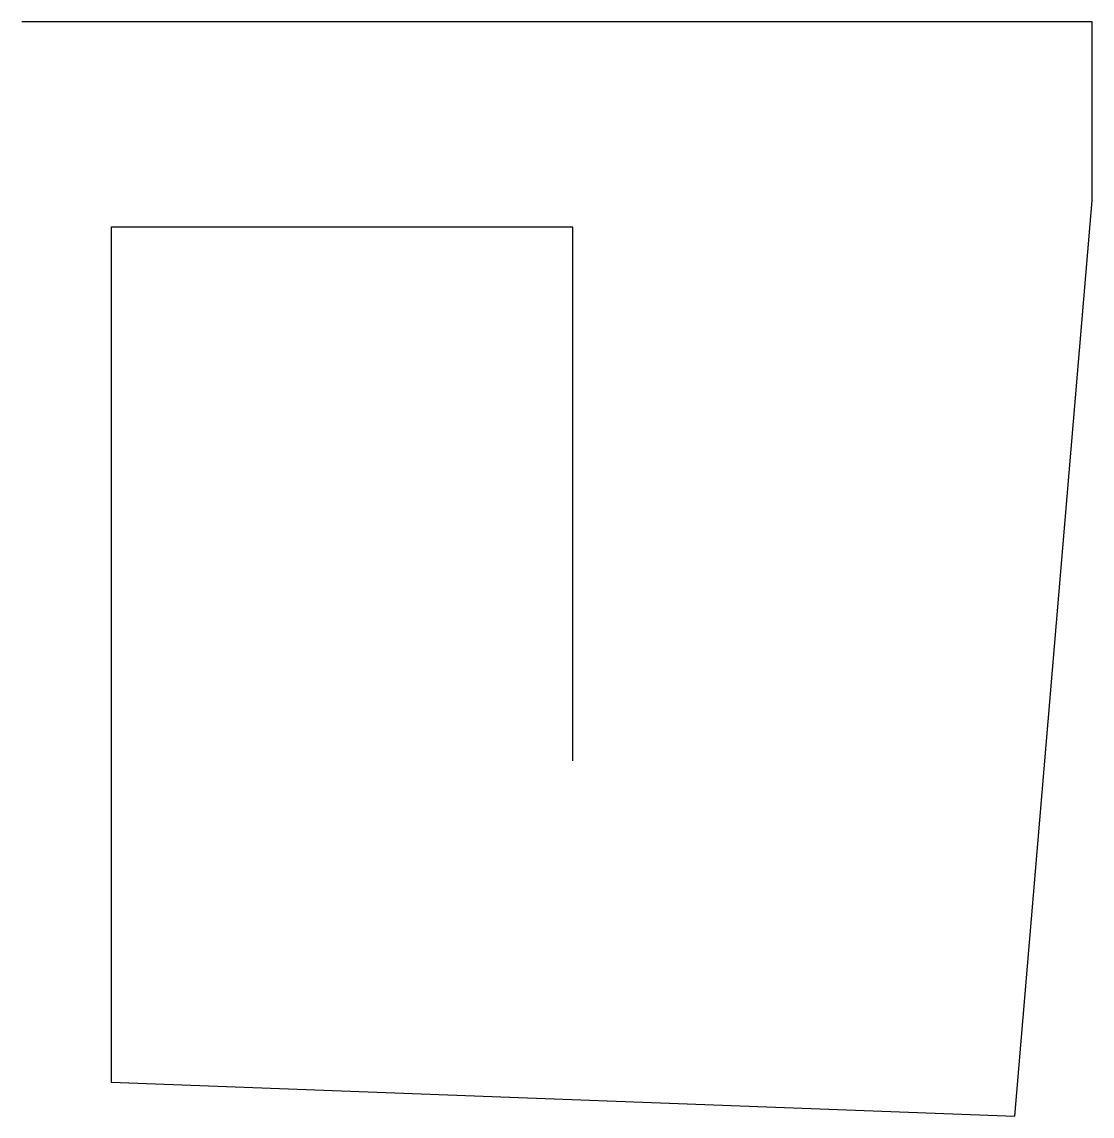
# Model space of a CAD drawing. Extents: x -49.8 to 47, y -32.1 to 66.8.
import ezdxf

# ---------------------------------------------------------------- set-up
doc = ezdxf.new("R2010")
doc.units = 0
doc.header["$MEASUREMENT"] = 0
doc.layers.add('MODELSKETCH_VISIBLE', color=7, linetype='CONTINUOUS')

msp = doc.modelspace()

# ---------------------------------------------------------------- linework, layer by layer
at = {"layer": 'MODELSKETCH_VISIBLE'}
for p, q in [((46.955, 66.794), (-49.789, 66.794)), ((46.955, 50.634), (46.955, 66.794)), ((39.967, -32.134), (46.955, 50.634)), ((-41.709, 48.231), (-41.709, -29.077)), ((0, 48.231), (-41.709, 48.231)), ((0, 0), (0, 48.231)), ((-41.709, -29.077), (39.967, -32.134))]:
    msp.add_line(p, q, dxfattribs=at)

doc.saveas('drawing.dxf')
